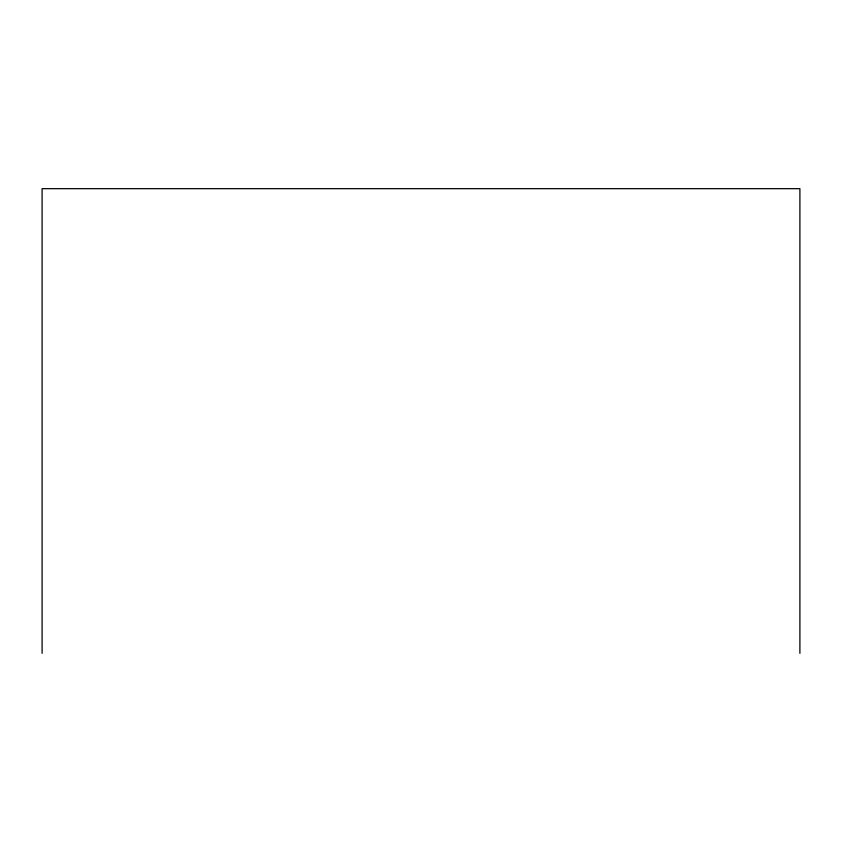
<?xml version="1.0" encoding="UTF-8"?>
<svg xmlns="http://www.w3.org/2000/svg" width="842" height="842" viewBox="0 0 842 842"><rect width="100%" height="100%" fill="white"/><g stroke="black" fill="none" stroke-linecap="round" stroke-linejoin="round"><path stroke-width="1.26" d="M799.9 653.329L799.9 188.671L42.1 188.671L42.1 653.329"/></g></svg>
